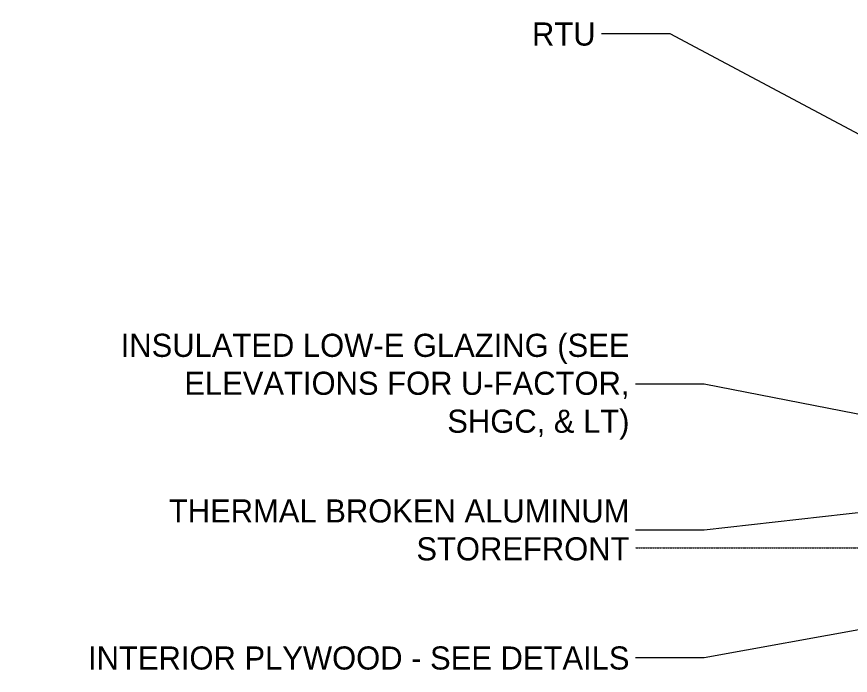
# Model space of a CAD drawing. Header units: inches. Extents: x -23565 to -43, y -324 to 853.
# Drawn here: x -19553 to -18931, y -95 to 396 of the extents above; entities that cross this region are included whole.
import ezdxf

# ---------------------------------------------------------------- set-up
doc = ezdxf.new("R2010")
doc.units = ezdxf.units.IN
doc.header["$MEASUREMENT"] = 0
doc.linetypes.add('Grid Line 1_2_', pattern=[0.875, 0.5, -0.125, 0.125, -0.125])
doc.layers.add('A-ANNO-IDEN', color=131, linetype='Continuous', lineweight=9)
doc.layers.add('A-FLOR-LEVL', color=51, linetype='Continuous', lineweight=9)
doc.styles.add('Century Gothic', font='GOTHIC.TTF', dxfattribs={"height": 17.245342})

msp = doc.modelspace()

# ---------------------------------------------------------------- linework, layer by layer
at = {"layer": 'A-ANNO-IDEN', "color": 153}
for p, q in [((-19065.78485, 383.33165), (-19121.37866, 383.33165)), ((-18713.87369, 195.2342), (-19065.78485, 383.33165)), ((-19040.50092, 122.00774), (-19096.09472, 122.00774)), ((-18761.81215, 67.52219), (-19040.50092, 122.00774)), ((-18784.94406, 42.02949), (-19040.50092, 13.09705)), ((-18454.70902, 23.67274), (-19040.50092, -82.03779)), ((-19040.50092, 13.09705), (-19096.09472, 13.09705)), ((-19040.50092, -82.03779), (-19096.09472, -82.03779))]:
    msp.add_line(p, q, dxfattribs=at)
at = {"layer": 'A-FLOR-LEVL', "linetype": 'Grid Line 1_2_'}
msp.add_line((-19107.86138, 0), (-13619.10115, 0), dxfattribs=at)

# ---------------------------------------------------------------- next in the draw order: texts
at = {"layer": 'A-ANNO-IDEN', "attachment_point": 3, "line_spacing_factor": 0.984117, "style": 'Century Gothic', "bg_fill": 3, "box_fill_scale": 1.25, "bg_fill_color": 0, "bg_fill_transparency": 0}
for s, insert, char_height, width in [('RTU', (-19121.37866, 391.71985), 17.245342, 47.52), ('INSULATED LOW-E GLAZING (SEE\\PELEVATIONS FOR U-FACTOR,\\PSHGC, & LT)', (-19096.09472, 159.53879), 17.2453416, 433.944), ('THERMAL BROKEN ALUMINUM\\PSTOREFRONT', (-19096.09472, 36.05668), 17.2453416, 402.192), ('INTERIOR PLYWOOD - SEE DETAILS', (-19096.09472, -73.6496), 17.2453416, 452.52)]:
    msp.add_mtext(s, dxfattribs=dict(at, insert=insert, char_height=char_height, width=width))

doc.saveas('drawing.dxf')
